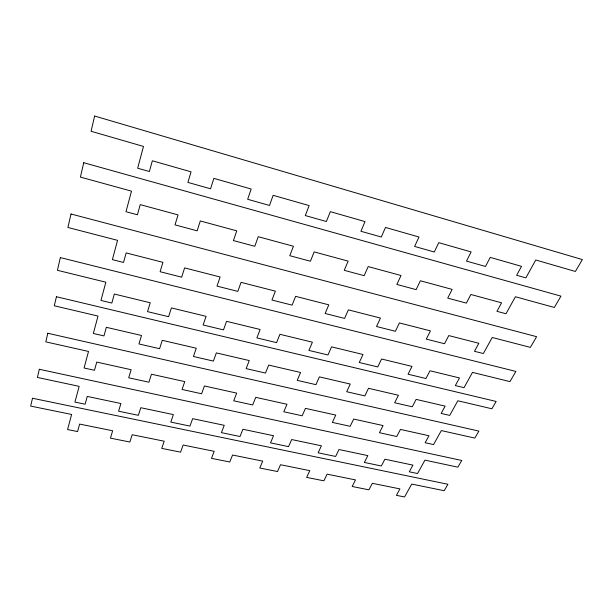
<?xml version="1.0" encoding="UTF-8"?>
<svg xmlns="http://www.w3.org/2000/svg" width="613" height="613" viewBox="0 0 613 613"><rect width="100%" height="100%" fill="white"/><g stroke="black" fill="none" stroke-linecap="round" stroke-linejoin="round"><path stroke-width="0.92" d="M60.358 257.59L57.407 270.295L105.85 282.202L100.969 300.447L111.834 303.06L114.317 294.041L150.216 302.768L147.541 311.634L168.598 316.699L171.395 307.918L206.091 316.346L203.118 324.99L223.484 329.878L226.565 321.327L260.119 329.48L256.878 337.901L276.586 342.636L279.926 334.3L312.392 342.192L308.898 350.398L327.97 354.981L331.564 346.851L362.996 354.49L359.264 362.498L377.738 366.934L381.562 359.003L412.005 366.405L408.051 374.221L425.958 378.52L429.989 370.773L459.497 377.945L455.336 385.577L464.041 387.669L472.485 372.39L509.939 381.608L515.885 371.432L60.358 257.59M71.016 213.998L67.89 227.461L117.558 240.334L112.394 259.636L123.527 262.456L126.155 252.916L162.935 262.341L160.1 271.712L181.663 277.176L184.613 267.896L220.128 276.992L216.987 286.118L237.821 291.39L241.07 282.363L275.383 291.152L271.957 300.033L292.094 305.128L295.627 296.34L328.798 304.837L325.105 313.488L344.583 318.423L348.368 309.856L380.458 318.07L376.52 326.507L395.37 331.281L399.392 322.928L430.449 330.882L426.28 339.104L444.532 343.724L448.777 335.579L478.853 343.28L474.47 351.303L483.335 353.548L492.224 337.487L530.368 347.379L536.62 336.683L71.016 213.998M83.743 162.713L80.395 177.088L131.504 191.141L125.987 211.715L137.427 214.788L140.231 204.627L178.031 214.902L175.012 224.879L197.156 230.825L200.298 220.956L236.756 230.856L233.407 240.564L254.778 246.303L258.242 236.702L293.428 246.257L289.78 255.698L310.416 261.238L314.17 251.897L348.153 261.13L344.23 270.318L364.168 275.666L368.191 266.578L401.025 275.505L396.841 284.44L416.12 289.62L420.395 280.769L452.141 289.397L447.72 298.102L466.37 303.113L470.876 294.485L501.587 302.83L496.944 311.32L506.001 313.749L515.41 296.753L554.336 307.465L560.956 296.14L83.743 162.713M94.624 116.033L91.076 131.266L143.488 146.438L137.657 168.207L149.38 171.517L152.346 160.775L191.072 171.847L187.877 182.39L210.55 188.796L213.876 178.368L251.184 189.034L247.652 199.279L269.505 205.455L273.16 195.317L309.136 205.608L305.289 215.561L326.377 221.515L330.338 211.669L365.041 221.592L360.911 231.27L381.271 237.024L385.508 227.446L419.016 237.024L414.61 246.441L434.272 251.997L438.77 242.671L471.144 251.928L466.493 261.092L485.496 266.463L490.231 257.391L521.525 266.341L516.644 275.26L525.87 277.865L535.762 259.996L575.392 271.467L582.35 259.567L94.624 116.033M32.497 398.258L30.65 406.082L71.621 414.465L67.568 429.567L77.56 431.56L79.621 424.089L112.662 430.77L110.432 438.134L129.849 442.019L132.178 434.724L164.207 441.199L161.725 448.394L180.559 452.164L183.134 445.03L214.198 451.314L211.477 458.348L229.752 462.003L232.557 455.03L262.701 461.129L259.766 468.003L277.505 471.55L280.516 464.738L309.787 470.654L306.638 477.381L323.871 480.822L327.089 474.155L355.509 479.91L352.168 486.484L368.911 489.833L372.313 483.305L399.929 488.898L396.412 495.335L404.565 496.967L411.706 484.071L444.157 490.714L447.911 484.27L32.497 398.258M39.324 369.279L37.401 377.439L79.154 386.351L74.932 402.097L85.107 404.212L87.261 396.427L120.914 403.523L118.585 411.2L138.362 415.323L140.783 407.714L173.387 414.595L170.797 422.081L189.961 426.081L192.643 418.656L224.243 425.322L221.416 432.64L239.997 436.51L242.909 429.261L273.559 435.72L270.502 442.87L288.531 446.632L291.665 439.544L321.396 445.812L318.132 452.8L335.625 456.455L338.974 449.521L367.831 455.612L364.367 462.447L381.355 465.987L384.895 459.206L412.917 465.121L409.269 471.803L417.545 473.535L424.955 460.148L457.873 467.167L461.773 460.478L39.324 369.279M47.822 333.265L45.791 341.862L88.517 351.448L84.073 368.007L94.479 370.283L96.747 362.091L131.144 369.723L128.707 377.784L148.913 382.213L151.457 374.221L184.758 381.608L182.046 389.47L201.616 393.761L204.428 385.968L236.687 393.117L233.714 400.795L252.679 404.948L255.736 397.339L286.991 404.274L283.788 411.767L302.171 415.798L305.458 408.365L335.763 415.085L332.346 422.403L350.169 426.311L353.67 419.054L383.071 425.568L379.439 432.724L396.741 436.517L400.442 429.422L428.97 435.743L425.146 442.739L433.567 444.586L441.322 430.579L474.814 438.088L478.891 431.092L47.822 333.265M56.434 296.73L54.296 305.78L98.003 316.063L93.337 333.472L103.972 335.916L106.348 327.311L141.511 335.487L138.952 343.962L159.587 348.705L162.261 340.315L196.275 348.23L193.424 356.49L213.401 361.08L216.351 352.904L249.261 360.559L246.15 368.612L265.49 373.056L268.701 365.08L300.569 372.497L297.213 380.351L315.948 384.657L319.396 376.872L350.268 384.06L346.69 391.722L364.842 395.898L368.513 388.297L398.442 395.262L394.642 402.749L412.25 406.802L416.127 399.377L445.145 406.128L441.153 413.446L449.72 415.415L457.827 400.764L491.887 408.779L496.147 401.461L56.434 296.73"/></g></svg>
